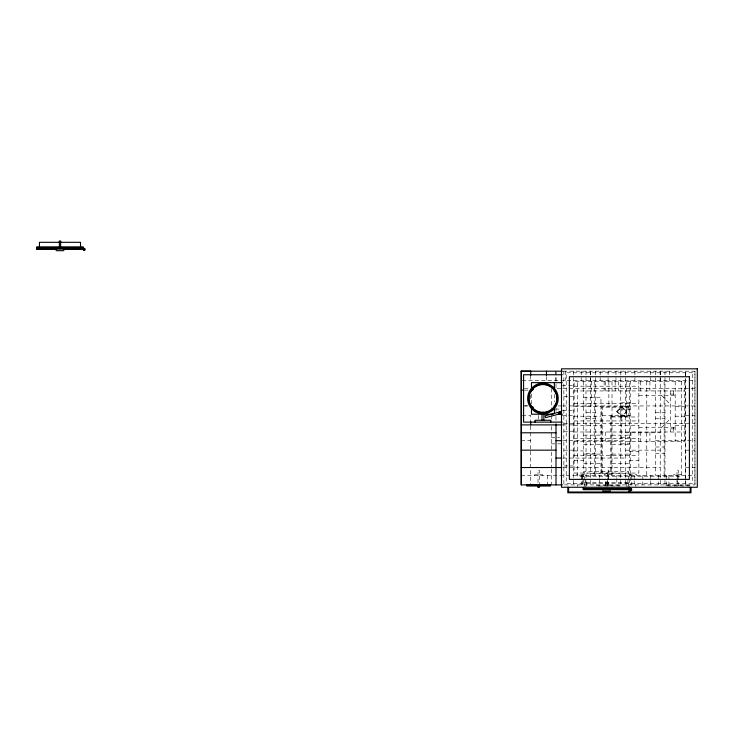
<?xml version="1.0" encoding="UTF-8"?>
<svg xmlns="http://www.w3.org/2000/svg" width="734" height="734" viewBox="0 0 734 734"><rect width="100%" height="100%" fill="white"/><g stroke="black" fill="none" stroke-linecap="round" stroke-linejoin="round"><path stroke-width="0.55" stroke-dasharray="3.67 2.75" d="M616.652 411.471L621.56 406.553L626.864 411.471L621.56 416.38L616.652 411.471L617.487 411.471L621.955 415.93L626.864 411.471M617.487 411.471L621.955 407.003L626.423 411.471M661.765 427.261L670.454 418.573M563.189 371.193L694.979 371.193L694.979 484.899L560.748 484.899M522.269 380.671L694.979 380.671M562.272 385.405L573.327 385.405M574.116 386.203L638.864 386.203M524.37 388.57L529.636 388.57M557.134 388.57L561.611 388.57M562.73 388.57L694.979 388.57M524.37 390.149L528.581 390.149M574.116 390.938L684.666 390.938M670.454 394.094L675.188 394.094M638.864 395.672L675.188 395.672M563.859 396.461L573.327 396.461M583.594 397.25L600.962 397.25L600.962 473.054M620.762 402.782L630.231 402.782M574.116 403.572L638.864 403.572M524.37 405.884L527.535 405.884M524.37 405.939L527.535 405.939M558.253 405.939L561.611 405.939M562.73 405.939L695.08 405.939M626.919 406.572L626.533 416.407L626.919 406.572L621.56 406.553M574.116 406.728L600.962 406.728M629.396 406.728L601.752 406.728L601.752 473.531M675.188 406.728L684.666 406.728M628.919 407.205L602.229 407.205L602.229 473.531M555.482 409.095L559.693 409.095M620.762 409.095L630.231 409.095M562.272 410.673L573.327 410.673M586.016 412.26L595.494 412.26M655.499 412.26L664.976 412.26M522.269 415.416L530.691 415.416L530.691 423.766M562.272 415.416L573.327 415.416M620.762 415.416L630.231 415.416M685.51 415.416L694.979 415.416M602.229 415.728L628.919 415.728M574.116 416.206L600.962 416.206M611.229 416.206L629.396 416.206M675.188 416.206L684.666 416.206M612.018 416.995L638.864 416.995M586.016 418.573L595.494 418.573M655.499 418.573L664.976 418.573M574.116 420.94L638.864 420.94M563.859 423.307L694.979 423.307M563.244 424.894L573.327 424.894M574.116 425.683L600.962 425.683M612.018 425.683L638.864 425.683M675.188 425.683L684.666 425.683M638.864 427.261L675.188 427.261M670.454 428.839L675.188 428.839M563.859 431.207L573.327 431.207M574.116 431.996L684.666 431.996M625.496 432.785L660.242 432.785M583.594 435.152L600.962 435.152M612.018 435.152L629.396 435.152M551.271 437.528L559.693 437.528M620.762 437.528L630.231 437.528M574.116 438.317L638.864 438.317M521.213 440.629L530.691 440.684M562.73 440.684L625.496 440.684M655.499 440.684L695.08 440.684M574.116 441.473L684.666 441.473L684.666 381.46L574.116 381.46L574.116 473.054L638.864 473.054L638.864 381.46M551.271 443.841L560.748 443.841M620.762 443.841L630.231 443.841M583.594 444.63L600.962 444.63M612.018 444.63L629.396 444.63M655.499 446.997L664.976 446.997M563.859 450.162L573.327 450.162M625.496 450.162L660.242 450.162M685.51 450.162L694.979 450.162M574.116 450.951L583.594 450.951M629.396 451.74L638.864 451.74M586.016 453.318L595.494 453.318M655.499 453.318L664.976 453.318M583.594 454.107L600.962 454.107M612.018 454.107L629.396 454.107M574.116 455.686L638.864 455.686M562.73 458.053L625.496 458.053M574.116 460.42L583.594 460.42M629.396 460.42L638.864 460.42M583.594 463.585L600.962 463.585M612.018 463.585L629.396 463.585M563.859 465.952L573.327 465.952M562.73 467.53L660.242 467.53M685.51 467.53L694.979 467.53M584.438 474.632L576.539 474.632L576.539 475.43M612.018 474.632L604.128 474.632L604.128 475.43M628.653 474.632L636.552 474.632L636.552 475.43M681.51 474.632L673.61 474.632L673.61 475.43M521.213 475.43L695.034 475.43M584.438 482.532L583.649 482.532L583.649 475.43M586.016 482.532L627.075 482.532L627.075 486.743M628.653 482.532L629.442 482.532L629.396 381.46M596.283 485.22L619.964 485.22M665.766 485.22L689.455 485.22M621.56 416.38L626.919 416.407M661.765 395.672L670.454 404.361M694.933 371.193L694.933 484.899M689.455 484.899L689.455 486.009L665.766 486.009L665.766 484.899M685.455 479.641L685.455 371.193L685.51 484.899L685.455 480.687M681.51 381.46L681.51 476.219L577.282 476.219L577.282 381.46M678.244 486.009L678.244 470.219L676.977 470.219L676.977 486.009M677.555 475.43L677.555 479.641M677.555 480.687L677.555 484.899M675.188 381.46L675.188 441.473M673.61 390.938L673.61 395.672M673.61 427.261L673.61 431.996M670.454 390.938L670.454 431.996M669.665 371.193L669.665 380.671M668.922 475.43L668.922 484.899M666.555 475.43L666.555 484.899M664.976 371.193L664.976 484.899M664.132 381.46L664.132 476.219M660.242 371.193L660.242 484.899M660.187 371.193L660.187 380.671M658.609 475.43L658.609 484.899M655.499 371.193L655.499 475.43M650.764 475.43L650.764 479.641M650.764 480.687L650.764 484.899M650.709 371.193L650.709 380.671M649.92 381.46L649.92 390.938M649.92 431.996L649.92 441.473M646.764 381.46L646.764 476.219M642.819 475.43L642.819 484.899M640.452 381.46L640.452 390.938M640.452 431.996L640.452 441.473M635.763 484.899L635.763 486.477M634.919 371.193L634.919 380.671M634.185 475.43L634.185 479.641M634.185 480.687L634.185 484.899M631.809 475.43L631.809 484.899M630.974 431.996L630.974 441.473M630.708 474.632L630.708 475.43M630.231 380.671L630.231 484.899M629.763 474.632L629.763 475.43M628.919 406.728L628.919 416.206M628.653 486.477L628.653 471.476L584.438 471.476L584.438 486.477M627.864 479.375L627.864 486.477M626.23 381.46L626.23 405.939M626.285 482.532L626.285 486.743M625.68 473.054L625.68 473.531L587.778 473.531L587.778 473.054M625.441 371.193L625.496 484.899M621.496 416.995L621.496 438.317M620.762 371.193L620.762 484.899M619.964 484.899L619.964 486.009L596.283 486.009L596.283 484.899M618.34 381.46L618.34 390.938M616.808 475.43L616.808 477.531M616.808 478.586L616.808 484.899M615.973 371.193L615.973 380.671M615.184 381.46L615.184 390.938M612.018 381.46L612.018 476.219M611.229 415.728L611.229 473.531M610.761 415.728L610.761 473.054M608.862 381.46L608.862 405.939M608.752 486.009L608.752 470.219L607.495 470.219L607.495 486.009M608.706 474.632L608.706 475.43M608.073 371.193L608.073 380.671M608.073 475.43L608.073 484.899M607.44 474.632L607.44 475.43M607.33 485.936L607.33 481.431L605.761 481.431L605.761 485.936M607.146 481.431L607.146 488.193M606.734 473.054L606.734 473.531M605.935 481.431L605.935 488.193M605.706 381.46L605.706 390.938M605.706 431.996L605.706 441.473M604.128 381.46L604.128 390.938M600.173 371.193L600.173 380.671M599.439 475.43L599.439 477.531M599.439 478.586L599.439 484.899M595.494 371.193L595.494 475.43M594.65 381.46L594.65 476.219M591.494 381.46L591.494 405.939M590.705 371.193L590.751 484.899M590.65 371.193L590.65 380.671M586.805 482.532L586.805 486.743M586.016 371.193L586.016 479.641M586.016 480.687L586.016 486.743M585.227 479.375L585.227 487.266M583.594 381.46L583.594 473.054M583.328 474.632L583.328 475.43M582.805 475.43L582.805 479.641M582.805 480.687L582.805 484.899M582.383 474.632L582.383 475.43M582.062 475.43L582.062 484.899M581.227 371.193L581.227 380.671M581.227 475.43L581.227 484.899M577.328 484.899L577.328 486.477M573.327 371.193L573.327 484.899M565.437 371.193L565.483 380.671M563.859 371.193L563.859 484.899M556.005 371.193L556.005 388.57M556.005 408.113L556.005 411.37M555.959 416.472L556.005 423.307M555.904 371.193L555.858 380.671M554.381 394.433L554.381 401.819M551.271 388.515L551.271 409.095M551.271 415.416L551.271 419.839M551.271 426.472L551.271 467.98M551.271 469.109L551.271 484.899M547.325 475.43L547.325 484.899M546.481 376.459L546.481 380.671M542.536 475.43L542.536 474.632L534.636 474.632L534.636 475.43M539.27 486.009L539.27 470.219L538.004 470.219L538.004 486.009M538.591 415.416L538.591 419.628M531.48 393.929L531.48 404.076M530.691 375.624L530.691 381.854M530.691 395.241L530.691 401.452M530.691 426.115L530.691 450.768M530.691 451.282L530.691 484.899M621.955 406.553L617.037 411.471L621.955 416.38L621.955 406.553M692.566 372.771L566.226 372.771L566.226 483.321L692.566 483.321L692.566 372.771"/><path stroke-width="1.1" d="M83.291 249.101C85.006 246.441 85.006 251.762 83.291 249.101L36.7 249.101M629.836 489.321C631.552 486.66 631.552 491.982 629.836 489.321L583.255 489.321M531.48 390.543L533.389 389.488M542.087 412.655L543.766 412.655M543.958 413.618L541.903 413.618M59.206 241.202L60.784 241.202M36.7 247.358L83.291 247.358M36.7 248.312L83.291 248.312M36.7 248.624L56.013 248.624M63.968 248.624L83.291 248.624M56.601 249.413L36.7 249.413L36.7 247.046L83.291 247.046L83.291 249.413L63.39 249.413M56.059 250.679L63.922 250.679M530.691 371.138L521.213 371.138L521.213 484.899L562.409 484.899M521.112 371.193L562.409 371.193M562.272 374.753L523.581 374.753L523.581 422.123L562.272 422.123M562.272 382.643L531.48 382.643L531.48 391.672M521.213 390.149L523.324 390.149M541.903 412.655L543.958 412.655M541.903 413.756L543.958 413.756M541.784 414.233L531.48 414.233L531.48 406.333L533.389 407.388M544.077 414.233L553.234 414.233M557.767 414.233L562.272 414.233M521.213 424.894L562.125 424.894M521.268 432.785L556.005 432.785M556.005 440.684L561.611 440.684M521.268 450.162L556.005 450.162M556.005 458.053L561.611 458.053M521.268 467.53L561.611 467.53M526.792 485.22L550.482 485.22M583.255 488.532L629.836 488.532M603.146 489.642L583.255 489.642L583.255 487.266M609.936 489.642L629.836 489.642L629.836 487.266M602.614 490.899L610.477 490.899M690.988 487.266L690.988 492.798L567.804 492.798L567.804 487.266M690.189 487.266L690.189 492.009L568.593 492.009L568.593 487.266M629.79 487.266L629.79 492.009M629.001 487.266L629.001 492.009M623.524 488.853L623.524 489.642M589.567 488.853L589.567 489.642M556.005 424.105L556.005 484.899M554.381 382.643L554.381 391.672M554.381 405.205L554.381 413.104M550.821 422.151L550.821 420.252L535.031 420.252L535.031 422.151M550.482 484.899L550.482 486.009L526.792 486.009L526.792 484.899M546.481 371.193L546.481 375.404M543.876 420.252L543.876 412.361L541.986 412.361L541.986 420.252M542.931 382.643L542.931 384.221M539.582 486.009L539.582 486.954L537.692 486.954L537.692 486.009M539.306 486.009L539.306 486.954M538.637 486.009L538.637 486.954M537.967 486.009L537.967 486.954M530.691 371.193L530.691 375.652M530.691 421.527L530.691 424.894M521.268 371.193L521.268 484.899M80.52 247.569L80.52 242.312L39.462 242.312L39.462 247.569M60.601 241.202L60.601 247.973M59.39 241.202L59.39 247.973M559.271 412.068A0.945 0.945 0 0 1 560.528 412.343A0.945 0.945 0 0 1 560.354 413.618A0.945 0.945 0 0 1 559.079 413.554M558.932 412.416A0.945 0.945 0 0 0 558.803 412.884A1.028 1.028 0 0 1 560.014 411.893A1.028 1.028 0 0 1 560.638 413.398A1.028 1.028 0 0 1 559.024 413.618M560.418 411.728L545.16 415.811L545.656 417.646L560.904 413.554L560.418 411.728M697.3 368.826L561.482 368.826L561.482 487.266L697.3 487.266L697.3 368.826M689.4 376.726L569.382 376.726L569.382 479.375L689.4 479.375L689.4 376.726M83.759 250.239A0.945 0.945 0 0 0 85.181 249.413A0.945 0.945 0 0 0 83.759 248.597A0.945 0.945 0 0 0 83.759 250.239M535.985 410.499A13.9 13.9 0 0 0 556.831 398.461A13.9 13.9 0 0 0 535.985 386.423A13.9 13.9 0 0 0 535.985 410.499M535.279 411.71A15.295 15.295 0 0 0 558.225 398.461A15.295 15.295 0 0 0 535.279 385.212A15.295 15.295 0 0 0 535.279 411.71M535.783 410.847A14.304 14.304 0 0 0 557.225 398.461A14.304 14.304 0 0 0 535.783 386.075A14.304 14.304 0 0 0 535.783 410.847M630.313 490.459A0.945 0.945 0 0 0 631.735 489.642A0.945 0.945 0 0 0 630.313 488.816A0.945 0.945 0 0 0 630.313 490.459"/></g></svg>
